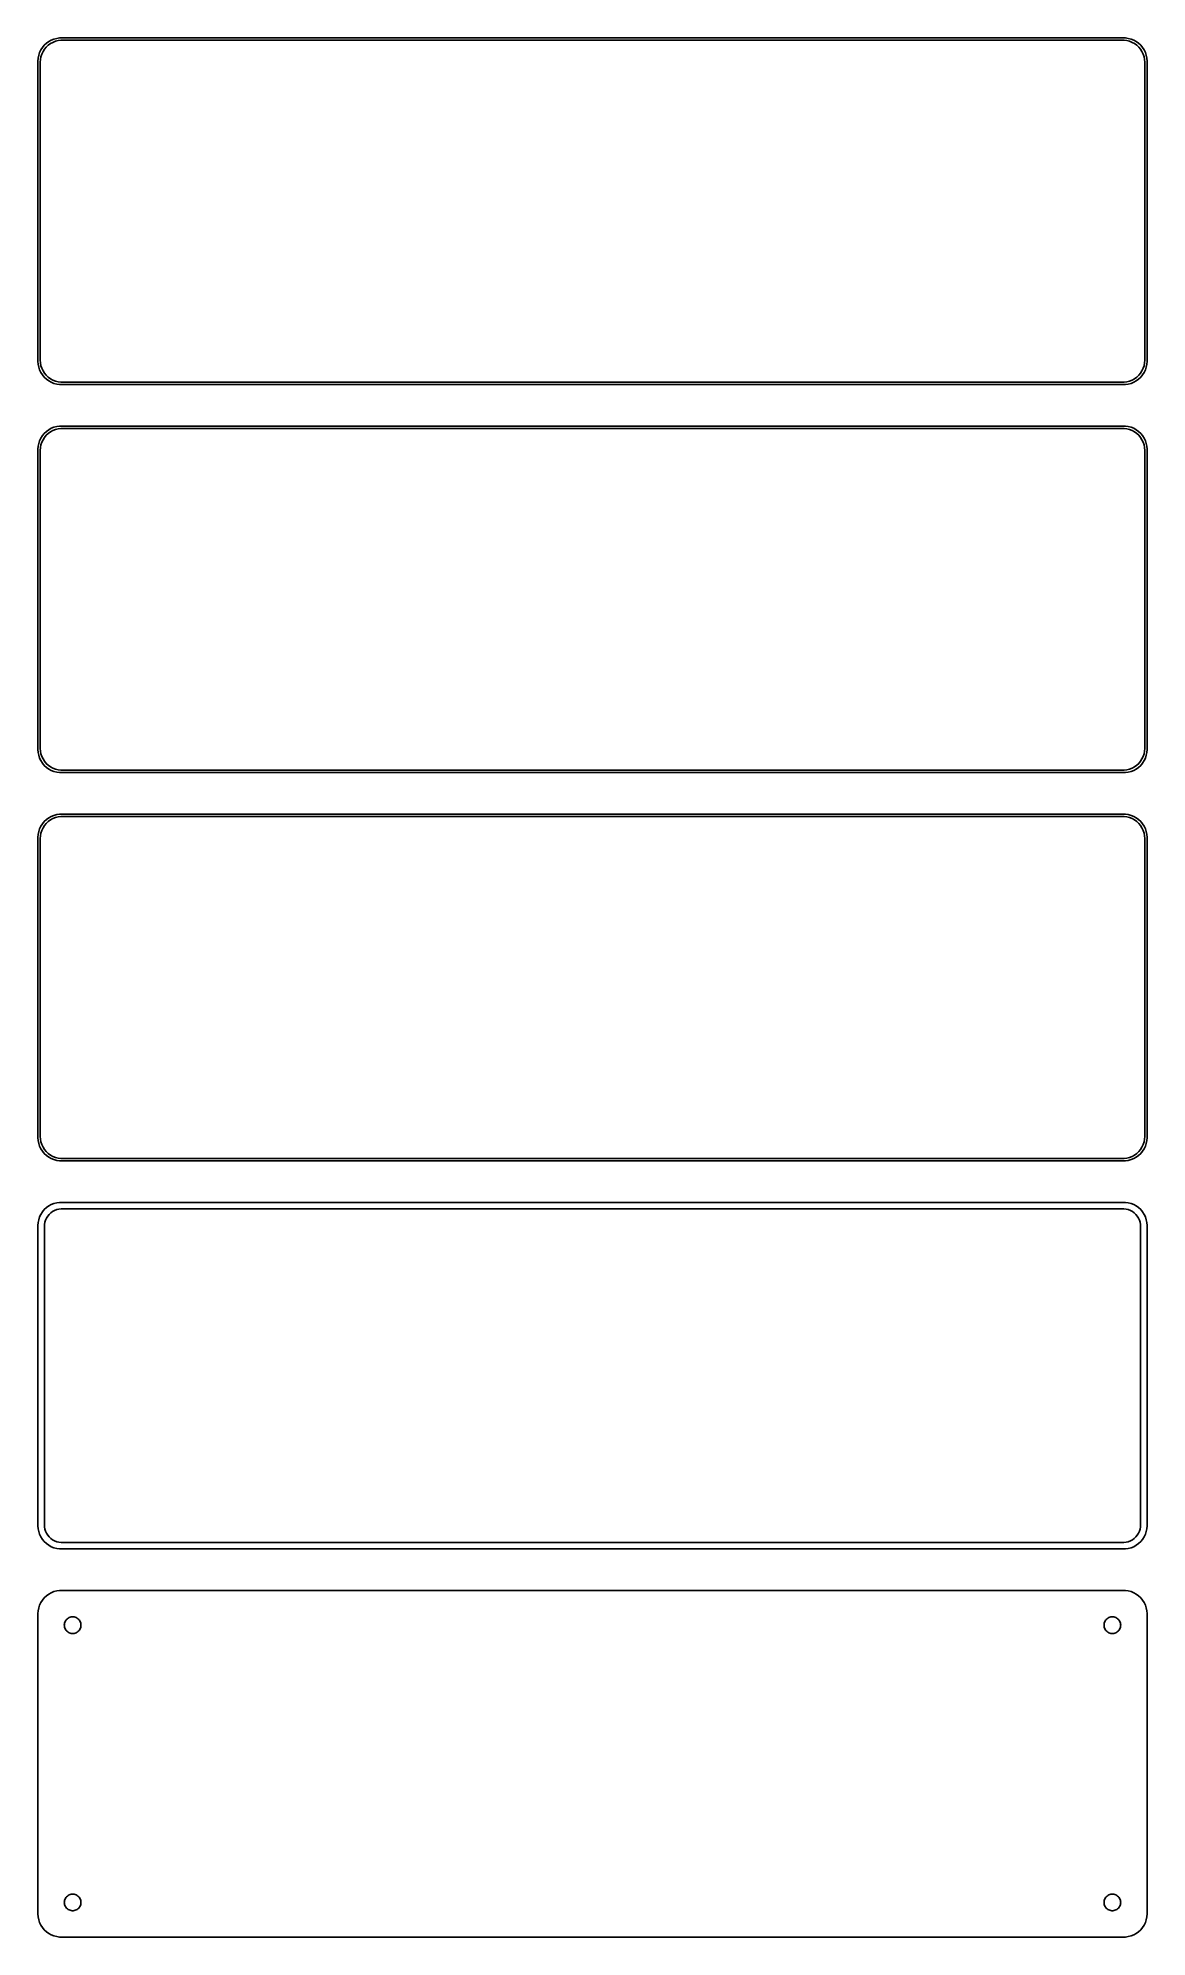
# Model space of a CAD drawing. Header units: metres. Extents: x -120 to 120, y 299 to 709.
import ezdxf

# ---------------------------------------------------------------- set-up
doc = ezdxf.new("R2010")
doc.units = ezdxf.units.M

msp = doc.modelspace()

# ---------------------------------------------------------------- linework, layer by layer
for p, q in [((-119.382, 706.909), (-119.649, 706.341)), ((-119.045, 707.439), (-119.382, 706.909)), ((-118.645, 707.923), (-119.045, 707.439)), ((-118.912, 706.538), (-118.593, 707.042)), ((-118.187, 708.353), (-118.645, 707.923)), ((-118.593, 707.042), (-118.213, 707.502)), ((-118.213, 707.502), (-117.778, 707.91)), ((-117.679, 708.722), (-118.187, 708.353)), ((-117.778, 707.91), (-117.295, 708.261)), ((-117.129, 709.024), (-117.679, 708.722)), ((-117.295, 708.261), (-116.772, 708.548)), ((-116.545, 709.255), (-117.129, 709.024)), ((-116.772, 708.548), (-116.218, 708.768)), ((-115.937, 709.411), (-116.545, 709.255)), ((-116.218, 708.768), (-115.64, 708.916)), ((-115.314, 709.49), (-115.937, 709.411)), ((-115.64, 708.916), (-115.048, 708.991)), ((115.314, 709.49), (-115.314, 709.49)), ((-115.048, 708.991), (115.048, 708.991)), ((115.048, 708.991), (115.64, 708.916)), ((115.937, 709.411), (115.314, 709.49)), ((115.64, 708.916), (116.218, 708.768)), ((116.545, 709.255), (115.937, 709.411)), ((116.218, 708.768), (116.772, 708.548)), ((117.129, 709.024), (116.545, 709.255)), ((116.772, 708.548), (117.295, 708.261)), ((117.679, 708.722), (117.129, 709.024)), ((117.295, 708.261), (117.778, 707.91)), ((118.187, 708.353), (117.679, 708.722)), ((117.778, 707.91), (118.213, 707.502)), ((118.645, 707.923), (118.187, 708.353)), ((118.213, 707.502), (118.593, 707.042)), ((118.593, 707.042), (118.912, 706.538)), ((119.045, 707.439), (118.645, 707.923)), ((119.382, 706.909), (119.045, 707.439)), ((119.649, 706.341), (119.382, 706.909)), ((-119.961, 705.127), (-120, 704.5)), ((-120, 704.5), (-120, 639.5)), ((-119.843, 705.743), (-119.961, 705.127)), ((-119.649, 706.341), (-119.843, 705.743)), ((-119.5, 704.25), (-119.463, 704.845)), ((-119.5, 639.75), (-119.5, 704.25)), ((-119.463, 704.845), (-119.351, 705.431)), ((-119.351, 705.431), (-119.166, 705.999)), ((-119.166, 705.999), (-118.912, 706.538)), ((118.912, 706.538), (119.166, 705.999)), ((119.166, 705.999), (119.351, 705.431)), ((119.351, 705.431), (119.463, 704.845)), ((119.463, 704.845), (119.5, 704.25)), ((119.5, 704.25), (119.5, 639.75)), ((119.843, 705.743), (119.649, 706.341)), ((119.961, 705.127), (119.843, 705.743)), ((120, 704.5), (119.961, 705.127)), ((120, 639.5), (120, 704.5)), ((-120, 639.5), (-119.961, 638.873)), ((-119.961, 638.873), (-119.843, 638.257)), ((-119.843, 638.257), (-119.649, 637.659)), ((-119.649, 637.659), (-119.382, 637.091)), ((-119.463, 639.155), (-119.5, 639.75)), ((-119.351, 638.569), (-119.463, 639.155)), ((-119.382, 637.091), (-119.045, 636.561)), ((-119.166, 638.001), (-119.351, 638.569)), ((-118.912, 637.462), (-119.166, 638.001)), ((-118.593, 636.958), (-118.912, 637.462)), ((118.912, 637.462), (118.593, 636.958)), ((119.166, 638.001), (118.912, 637.462)), ((119.045, 636.561), (119.382, 637.091)), ((119.351, 638.569), (119.166, 638.001)), ((119.463, 639.155), (119.351, 638.569)), ((119.382, 637.091), (119.649, 637.659)), ((119.5, 639.75), (119.463, 639.155)), ((119.649, 637.659), (119.843, 638.257)), ((119.843, 638.257), (119.961, 638.873)), ((119.961, 638.873), (120, 639.5)), ((-119.045, 636.561), (-118.645, 636.077)), ((-118.645, 636.077), (-118.187, 635.647)), ((-118.213, 636.498), (-118.593, 636.958)), ((-117.778, 636.09), (-118.213, 636.498)), ((-118.187, 635.647), (-117.679, 635.278)), ((-117.295, 635.739), (-117.778, 636.09)), ((-117.679, 635.278), (-117.129, 634.976)), ((-116.772, 635.452), (-117.295, 635.739)), ((-117.129, 634.976), (-116.545, 634.745)), ((-116.218, 635.232), (-116.772, 635.452)), ((-116.545, 634.745), (-115.937, 634.589)), ((-115.64, 635.084), (-116.218, 635.232)), ((-115.937, 634.589), (-115.314, 634.51)), ((-115.048, 635.009), (-115.64, 635.084)), ((-115.314, 634.51), (115.314, 634.51)), ((115.048, 635.009), (-115.048, 635.009)), ((115.64, 635.084), (115.048, 635.009)), ((115.314, 634.51), (115.937, 634.589)), ((116.218, 635.232), (115.64, 635.084)), ((115.937, 634.589), (116.545, 634.745)), ((116.772, 635.452), (116.218, 635.232)), ((116.545, 634.745), (117.129, 634.976)), ((117.295, 635.739), (116.772, 635.452)), ((117.129, 634.976), (117.679, 635.278)), ((117.778, 636.09), (117.295, 635.739)), ((117.679, 635.278), (118.187, 635.647)), ((118.213, 636.498), (117.778, 636.09)), ((118.187, 635.647), (118.645, 636.077)), ((118.593, 636.958), (118.213, 636.498)), ((118.645, 636.077), (119.045, 636.561)), ((-117.679, 624.722), (-118.187, 624.353)), ((-117.129, 625.024), (-117.679, 624.722)), ((-116.545, 625.255), (-117.129, 625.024)), ((-116.772, 624.548), (-116.218, 624.768)), ((-115.937, 625.411), (-116.545, 625.255)), ((-116.218, 624.768), (-115.64, 624.916)), ((-115.314, 625.49), (-115.937, 625.411)), ((-115.64, 624.916), (-115.048, 624.991)), ((115.314, 625.49), (-115.314, 625.49)), ((-115.048, 624.991), (115.048, 624.991)), ((115.048, 624.991), (115.64, 624.916)), ((115.937, 625.411), (115.314, 625.49)), ((115.64, 624.916), (116.218, 624.768)), ((116.545, 625.255), (115.937, 625.411)), ((116.218, 624.768), (116.772, 624.548)), ((117.129, 625.024), (116.545, 625.255)), ((117.679, 624.722), (117.129, 625.024)), ((118.187, 624.353), (117.679, 624.722)), ((-119.961, 621.127), (-120, 620.5)), ((-119.843, 621.743), (-119.961, 621.127)), ((-119.649, 622.341), (-119.843, 621.743)), ((-119.382, 622.909), (-119.649, 622.341)), ((-119.5, 620.25), (-119.463, 620.845)), ((-119.463, 620.845), (-119.351, 621.431)), ((-119.045, 623.439), (-119.382, 622.909)), ((-119.351, 621.431), (-119.166, 621.999)), ((-119.166, 621.999), (-118.912, 622.538)), ((-118.645, 623.923), (-119.045, 623.439)), ((-118.912, 622.538), (-118.593, 623.042)), ((-118.187, 624.353), (-118.645, 623.923)), ((-118.593, 623.042), (-118.213, 623.502)), ((-118.213, 623.502), (-117.778, 623.91)), ((-117.778, 623.91), (-117.295, 624.261)), ((-117.295, 624.261), (-116.772, 624.548)), ((116.772, 624.548), (117.295, 624.261)), ((117.295, 624.261), (117.778, 623.91)), ((117.778, 623.91), (118.213, 623.502)), ((118.645, 623.923), (118.187, 624.353)), ((118.213, 623.502), (118.593, 623.042)), ((118.593, 623.042), (118.912, 622.538)), ((119.045, 623.439), (118.645, 623.923)), ((118.912, 622.538), (119.166, 621.999)), ((119.382, 622.909), (119.045, 623.439)), ((119.166, 621.999), (119.351, 621.431)), ((119.351, 621.431), (119.463, 620.845)), ((119.649, 622.341), (119.382, 622.909)), ((119.463, 620.845), (119.5, 620.25)), ((119.843, 621.743), (119.649, 622.341)), ((119.961, 621.127), (119.843, 621.743)), ((120, 620.5), (119.961, 621.127)), ((-120, 620.5), (-120, 555.5)), ((-119.5, 555.75), (-119.5, 620.25)), ((119.5, 620.25), (119.5, 555.75)), ((120, 555.5), (120, 620.5)), ((-120, 555.5), (-119.961, 554.873)), ((-119.961, 554.873), (-119.843, 554.257)), ((-119.463, 555.155), (-119.5, 555.75)), ((-119.351, 554.569), (-119.463, 555.155)), ((119.463, 555.155), (119.351, 554.569)), ((119.5, 555.75), (119.463, 555.155)), ((119.843, 554.257), (119.961, 554.873)), ((119.961, 554.873), (120, 555.5)), ((-119.843, 554.257), (-119.649, 553.659)), ((-119.649, 553.659), (-119.382, 553.091)), ((-119.382, 553.091), (-119.045, 552.561)), ((-119.166, 554.001), (-119.351, 554.569)), ((-118.912, 553.462), (-119.166, 554.001)), ((-119.045, 552.561), (-118.645, 552.077)), ((-118.593, 552.958), (-118.912, 553.462)), ((-118.645, 552.077), (-118.187, 551.647)), ((-118.213, 552.498), (-118.593, 552.958)), ((-117.778, 552.09), (-118.213, 552.498)), ((-118.187, 551.647), (-117.679, 551.278)), ((-117.295, 551.739), (-117.778, 552.09)), ((-117.679, 551.278), (-117.129, 550.976)), ((-116.772, 551.452), (-117.295, 551.739)), ((-117.129, 550.976), (-116.545, 550.745)), ((-116.218, 551.232), (-116.772, 551.452)), ((-116.545, 550.745), (-115.937, 550.589)), ((-115.64, 551.084), (-116.218, 551.232)), ((-115.048, 551.009), (-115.64, 551.084)), ((115.048, 551.009), (-115.048, 551.009)), ((115.64, 551.084), (115.048, 551.009)), ((116.218, 551.232), (115.64, 551.084)), ((115.937, 550.589), (116.545, 550.745)), ((116.772, 551.452), (116.218, 551.232)), ((116.545, 550.745), (117.129, 550.976)), ((117.295, 551.739), (116.772, 551.452)), ((117.129, 550.976), (117.679, 551.278)), ((117.778, 552.09), (117.295, 551.739)), ((117.679, 551.278), (118.187, 551.647)), ((118.213, 552.498), (117.778, 552.09)), ((118.187, 551.647), (118.645, 552.077)), ((118.593, 552.958), (118.213, 552.498)), ((118.912, 553.462), (118.593, 552.958)), ((118.645, 552.077), (119.045, 552.561)), ((119.166, 554.001), (118.912, 553.462)), ((119.045, 552.561), (119.382, 553.091)), ((119.351, 554.569), (119.166, 554.001)), ((119.382, 553.091), (119.649, 553.659)), ((119.649, 553.659), (119.843, 554.257)), ((-115.937, 550.589), (-115.314, 550.51)), ((-115.314, 550.51), (115.314, 550.51)), ((115.314, 550.51), (115.937, 550.589)), ((-119.382, 538.909), (-119.649, 538.341)), ((-119.045, 539.439), (-119.382, 538.909)), ((-119.166, 537.999), (-118.912, 538.538)), ((-118.645, 539.923), (-119.045, 539.439)), ((-118.912, 538.538), (-118.593, 539.042)), ((-118.187, 540.353), (-118.645, 539.923)), ((-118.593, 539.042), (-118.213, 539.502)), ((-118.213, 539.502), (-117.778, 539.91)), ((-117.679, 540.722), (-118.187, 540.353)), ((-117.778, 539.91), (-117.295, 540.261)), ((-117.129, 541.024), (-117.679, 540.722)), ((-117.295, 540.261), (-116.772, 540.548)), ((-116.545, 541.255), (-117.129, 541.024)), ((-116.772, 540.548), (-116.218, 540.768)), ((-115.937, 541.411), (-116.545, 541.255)), ((-116.218, 540.768), (-115.64, 540.916)), ((-115.314, 541.49), (-115.937, 541.411)), ((-115.64, 540.916), (-115.048, 540.991)), ((115.314, 541.49), (-115.314, 541.49)), ((-115.048, 540.991), (115.048, 540.991)), ((115.048, 540.991), (115.64, 540.916)), ((115.937, 541.411), (115.314, 541.49)), ((115.64, 540.916), (116.218, 540.768)), ((116.545, 541.255), (115.937, 541.411)), ((116.218, 540.768), (116.772, 540.548)), ((117.129, 541.024), (116.545, 541.255)), ((116.772, 540.548), (117.295, 540.261)), ((117.679, 540.722), (117.129, 541.024)), ((117.295, 540.261), (117.778, 539.91)), ((118.187, 540.353), (117.679, 540.722)), ((117.778, 539.91), (118.213, 539.502)), ((118.645, 539.923), (118.187, 540.353)), ((118.213, 539.502), (118.593, 539.042)), ((118.593, 539.042), (118.912, 538.538)), ((119.045, 539.439), (118.645, 539.923)), ((118.912, 538.538), (119.166, 537.999)), ((119.382, 538.909), (119.045, 539.439)), ((119.649, 538.341), (119.382, 538.909)), ((-119.961, 537.127), (-120, 536.5)), ((-120, 536.5), (-120, 471.5)), ((-119.843, 537.743), (-119.961, 537.127)), ((-119.649, 538.341), (-119.843, 537.743)), ((-119.5, 536.25), (-119.463, 536.845)), ((-119.5, 471.75), (-119.5, 536.25)), ((-119.463, 536.845), (-119.351, 537.431)), ((-119.351, 537.431), (-119.166, 537.999)), ((119.166, 537.999), (119.351, 537.431)), ((119.351, 537.431), (119.463, 536.845)), ((119.463, 536.845), (119.5, 536.25)), ((119.5, 536.25), (119.5, 471.75)), ((119.843, 537.743), (119.649, 538.341)), ((119.961, 537.127), (119.843, 537.743)), ((120, 536.5), (119.961, 537.127)), ((120, 471.5), (120, 536.5)), ((-120, 471.5), (-119.961, 470.873)), ((-119.961, 470.873), (-119.843, 470.257)), ((-119.843, 470.257), (-119.649, 469.659)), ((-119.649, 469.659), (-119.382, 469.091)), ((-119.463, 471.155), (-119.5, 471.75)), ((-119.351, 470.569), (-119.463, 471.155)), ((-119.382, 469.091), (-119.045, 468.561)), ((-119.166, 470.001), (-119.351, 470.569)), ((-118.912, 469.462), (-119.166, 470.001)), ((-119.045, 468.561), (-118.645, 468.077)), ((-118.593, 468.958), (-118.912, 469.462)), ((-118.213, 468.498), (-118.593, 468.958)), ((118.593, 468.958), (118.213, 468.498)), ((118.912, 469.462), (118.593, 468.958)), ((118.645, 468.077), (119.045, 468.561)), ((119.166, 470.001), (118.912, 469.462)), ((119.045, 468.561), (119.382, 469.091)), ((119.351, 470.569), (119.166, 470.001)), ((119.463, 471.155), (119.351, 470.569)), ((119.382, 469.091), (119.649, 469.659)), ((119.5, 471.75), (119.463, 471.155)), ((119.649, 469.659), (119.843, 470.257)), ((119.843, 470.257), (119.961, 470.873)), ((119.961, 470.873), (120, 471.5)), ((-118.645, 468.077), (-118.187, 467.647)), ((-117.778, 468.09), (-118.213, 468.498)), ((-118.187, 467.647), (-117.679, 467.278)), ((-117.295, 467.739), (-117.778, 468.09)), ((-117.679, 467.278), (-117.129, 466.976)), ((-116.772, 467.452), (-117.295, 467.739)), ((-117.129, 466.976), (-116.545, 466.745)), ((-116.218, 467.232), (-116.772, 467.452)), ((-116.545, 466.745), (-115.937, 466.589)), ((-115.64, 467.084), (-116.218, 467.232)), ((-115.937, 466.589), (-115.314, 466.51)), ((-115.048, 467.009), (-115.64, 467.084)), ((-115.314, 466.51), (115.314, 466.51)), ((115.048, 467.009), (-115.048, 467.009)), ((115.64, 467.084), (115.048, 467.009)), ((115.314, 466.51), (115.937, 466.589)), ((116.218, 467.232), (115.64, 467.084)), ((115.937, 466.589), (116.545, 466.745)), ((116.772, 467.452), (116.218, 467.232)), ((116.545, 466.745), (117.129, 466.976)), ((117.295, 467.739), (116.772, 467.452)), ((117.129, 466.976), (117.679, 467.278)), ((117.778, 468.09), (117.295, 467.739)), ((117.679, 467.278), (118.187, 467.647)), ((118.213, 468.498), (117.778, 468.09)), ((118.187, 467.647), (118.645, 468.077)), ((-118.187, 456.353), (-118.645, 455.923)), ((-117.679, 456.722), (-118.187, 456.353)), ((-117.129, 457.024), (-117.679, 456.722)), ((-116.545, 457.255), (-117.129, 457.024)), ((-115.937, 457.411), (-116.545, 457.255)), ((-115.314, 457.49), (-115.937, 457.411)), ((115.314, 457.49), (-115.314, 457.49)), ((115.937, 457.411), (115.314, 457.49)), ((116.545, 457.255), (115.937, 457.411)), ((117.129, 457.024), (116.545, 457.255)), ((117.679, 456.722), (117.129, 457.024)), ((118.187, 456.353), (117.679, 456.722)), ((118.645, 455.923), (118.187, 456.353)), ((-119.961, 453.127), (-120, 452.5)), ((-120, 452.5), (-120, 387.5)), ((-119.843, 453.743), (-119.961, 453.127)), ((-119.649, 454.341), (-119.843, 453.743)), ((-119.382, 454.909), (-119.649, 454.341)), ((-119.045, 455.439), (-119.382, 454.909)), ((-118.645, 455.923), (-119.045, 455.439)), ((-118.619, 452.25), (-118.589, 452.735)), ((-118.619, 387.75), (-118.619, 452.25)), ((-118.589, 452.735), (-118.498, 453.212)), ((-118.498, 453.212), (-118.348, 453.674)), ((-118.348, 453.674), (-118.141, 454.114)), ((-118.141, 454.114), (-117.88, 454.524)), ((-117.88, 454.524), (-117.571, 454.899)), ((-117.571, 454.899), (-117.216, 455.231)), ((-117.216, 455.231), (-116.823, 455.517)), ((-116.823, 455.517), (-116.398, 455.751)), ((-116.398, 455.751), (-115.946, 455.93)), ((-115.946, 455.93), (-115.475, 456.051)), ((-115.475, 456.051), (-114.993, 456.112)), ((-114.993, 456.112), (114.993, 456.112)), ((114.993, 456.112), (115.475, 456.051)), ((115.475, 456.051), (115.946, 455.93)), ((115.946, 455.93), (116.398, 455.751)), ((116.398, 455.751), (116.823, 455.517)), ((116.823, 455.517), (117.216, 455.231)), ((117.216, 455.231), (117.571, 454.899)), ((117.571, 454.899), (117.88, 454.524)), ((117.88, 454.524), (118.141, 454.114)), ((118.141, 454.114), (118.348, 453.674)), ((118.348, 453.674), (118.498, 453.212)), ((118.498, 453.212), (118.589, 452.735)), ((118.589, 452.735), (118.619, 452.25)), ((118.619, 452.25), (118.619, 387.75)), ((119.045, 455.439), (118.645, 455.923)), ((119.382, 454.909), (119.045, 455.439)), ((119.649, 454.341), (119.382, 454.909)), ((119.843, 453.743), (119.649, 454.341)), ((119.961, 453.127), (119.843, 453.743)), ((120, 452.5), (119.961, 453.127)), ((120, 387.5), (120, 452.5)), ((-120, 387.5), (-119.961, 386.873)), ((-119.961, 386.873), (-119.843, 386.257)), ((-118.589, 387.265), (-118.619, 387.75)), ((-118.498, 386.788), (-118.589, 387.265)), ((-118.348, 386.326), (-118.498, 386.788)), ((-118.141, 385.886), (-118.348, 386.326)), ((118.348, 386.326), (118.141, 385.886)), ((118.498, 386.788), (118.348, 386.326)), ((118.589, 387.265), (118.498, 386.788)), ((118.619, 387.75), (118.589, 387.265)), ((119.843, 386.257), (119.961, 386.873)), ((119.961, 386.873), (120, 387.5)), ((-119.843, 386.257), (-119.649, 385.659)), ((-119.649, 385.659), (-119.382, 385.091)), ((-119.382, 385.091), (-119.045, 384.561)), ((-119.045, 384.561), (-118.645, 384.077)), ((-118.645, 384.077), (-118.187, 383.647)), ((-118.187, 383.647), (-117.679, 383.278)), ((-117.88, 385.476), (-118.141, 385.886)), ((-117.571, 385.101), (-117.88, 385.476)), ((-117.679, 383.278), (-117.129, 382.976)), ((-117.216, 384.769), (-117.571, 385.101)), ((-116.823, 384.483), (-117.216, 384.769)), ((-117.129, 382.976), (-116.545, 382.745)), ((-116.398, 384.249), (-116.823, 384.483)), ((-116.545, 382.745), (-115.937, 382.589)), ((-115.946, 384.07), (-116.398, 384.249)), ((-115.475, 383.949), (-115.946, 384.07)), ((-115.937, 382.589), (-115.314, 382.51)), ((-114.993, 383.888), (-115.475, 383.949)), ((-115.314, 382.51), (115.314, 382.51)), ((114.993, 383.888), (-114.993, 383.888)), ((115.475, 383.949), (114.993, 383.888)), ((115.314, 382.51), (115.937, 382.589)), ((115.946, 384.07), (115.475, 383.949)), ((115.937, 382.589), (116.545, 382.745)), ((116.398, 384.249), (115.946, 384.07)), ((116.823, 384.483), (116.398, 384.249)), ((116.545, 382.745), (117.129, 382.976)), ((117.216, 384.769), (116.823, 384.483)), ((117.129, 382.976), (117.679, 383.278)), ((117.571, 385.101), (117.216, 384.769)), ((117.88, 385.476), (117.571, 385.101)), ((117.679, 383.278), (118.187, 383.647)), ((118.141, 385.886), (117.88, 385.476)), ((118.187, 383.647), (118.645, 384.077)), ((118.645, 384.077), (119.045, 384.561)), ((119.045, 384.561), (119.382, 385.091)), ((119.382, 385.091), (119.649, 385.659)), ((119.649, 385.659), (119.843, 386.257)), ((-119.649, 370.341), (-119.843, 369.743)), ((-119.382, 370.909), (-119.649, 370.341)), ((-119.045, 371.439), (-119.382, 370.909)), ((-118.645, 371.923), (-119.045, 371.439)), ((-118.187, 372.353), (-118.645, 371.923)), ((-117.679, 372.722), (-118.187, 372.353)), ((-117.129, 373.024), (-117.679, 372.722)), ((-116.545, 373.255), (-117.129, 373.024)), ((-115.937, 373.411), (-116.545, 373.255)), ((-115.314, 373.49), (-115.937, 373.411)), ((115.314, 373.49), (-115.314, 373.49)), ((115.937, 373.411), (115.314, 373.49)), ((116.545, 373.255), (115.937, 373.411)), ((117.129, 373.024), (116.545, 373.255)), ((117.679, 372.722), (117.129, 373.024)), ((118.187, 372.353), (117.679, 372.722)), ((118.645, 371.923), (118.187, 372.353)), ((119.045, 371.439), (118.645, 371.923)), ((119.382, 370.909), (119.045, 371.439)), ((119.649, 370.341), (119.382, 370.909)), ((119.843, 369.743), (119.649, 370.341)), ((-119.961, 369.127), (-120, 368.5)), ((-120, 368.5), (-120, 303.5)), ((-119.843, 369.743), (-119.961, 369.127)), ((-114.3, 366), (-114.286, 366.226)), ((-114.286, 365.774), (-114.3, 366)), ((-114.286, 366.226), (-114.243, 366.448)), ((-114.243, 365.552), (-114.286, 365.774)), ((-114.243, 366.448), (-114.174, 366.663)), ((-114.174, 366.663), (-114.077, 366.867)), ((-114.077, 366.867), (-113.956, 367.058)), ((-113.956, 367.058), (-113.812, 367.232)), ((-113.812, 367.232), (-113.647, 367.387)), ((-113.647, 367.387), (-113.464, 367.52)), ((-113.464, 367.52), (-113.266, 367.629)), ((-113.266, 367.629), (-113.056, 367.712)), ((-113.056, 367.712), (-112.837, 367.768)), ((-112.837, 367.768), (-112.613, 367.796)), ((-112.613, 367.796), (-112.387, 367.796)), ((-112.387, 367.796), (-112.163, 367.768)), ((-112.163, 367.768), (-111.944, 367.712)), ((-111.944, 367.712), (-111.734, 367.629)), ((-111.734, 367.629), (-111.536, 367.52)), ((-111.536, 367.52), (-111.353, 367.387)), ((-111.353, 367.387), (-111.188, 367.232)), ((-111.188, 367.232), (-111.044, 367.058)), ((-111.044, 367.058), (-110.923, 366.867)), ((-110.923, 366.867), (-110.826, 366.663)), ((-110.826, 366.663), (-110.757, 366.448)), ((-110.757, 366.448), (-110.714, 366.226)), ((-110.714, 365.774), (-110.757, 365.552)), ((-110.714, 366.226), (-110.7, 366)), ((-110.7, 366), (-110.714, 365.774)), ((110.7, 366), (110.714, 366.226)), ((110.714, 365.774), (110.7, 366)), ((110.714, 366.226), (110.757, 366.448)), ((110.757, 365.552), (110.714, 365.774)), ((110.757, 366.448), (110.826, 366.663)), ((110.826, 366.663), (110.923, 366.867)), ((110.923, 366.867), (111.044, 367.058)), ((111.044, 367.058), (111.188, 367.232)), ((111.188, 367.232), (111.353, 367.387)), ((111.353, 367.387), (111.536, 367.52)), ((111.536, 367.52), (111.734, 367.629)), ((111.734, 367.629), (111.944, 367.712)), ((111.944, 367.712), (112.163, 367.768)), ((112.163, 367.768), (112.387, 367.796)), ((112.387, 367.796), (112.613, 367.796)), ((112.613, 367.796), (112.837, 367.768)), ((112.837, 367.768), (113.056, 367.712)), ((113.056, 367.712), (113.266, 367.629)), ((113.266, 367.629), (113.464, 367.52)), ((113.464, 367.52), (113.647, 367.387)), ((113.647, 367.387), (113.812, 367.232)), ((113.812, 367.232), (113.956, 367.058)), ((113.956, 367.058), (114.077, 366.867)), ((114.077, 366.867), (114.174, 366.663)), ((114.174, 366.663), (114.243, 366.448)), ((114.243, 366.448), (114.286, 366.226)), ((114.286, 365.774), (114.243, 365.552)), ((114.286, 366.226), (114.3, 366)), ((114.3, 366), (114.286, 365.774)), ((119.961, 369.127), (119.843, 369.743)), ((120, 368.5), (119.961, 369.127)), ((120, 303.5), (120, 368.5)), ((-114.174, 365.337), (-114.243, 365.552)), ((-114.077, 365.133), (-114.174, 365.337)), ((-113.956, 364.942), (-114.077, 365.133)), ((-113.812, 364.768), (-113.956, 364.942)), ((-113.647, 364.613), (-113.812, 364.768)), ((-113.464, 364.48), (-113.647, 364.613)), ((-113.266, 364.371), (-113.464, 364.48)), ((-113.056, 364.288), (-113.266, 364.371)), ((-112.837, 364.232), (-113.056, 364.288)), ((-112.613, 364.204), (-112.837, 364.232)), ((-112.387, 364.204), (-112.613, 364.204)), ((-112.163, 364.232), (-112.387, 364.204)), ((-111.944, 364.288), (-112.163, 364.232)), ((-111.734, 364.371), (-111.944, 364.288)), ((-111.536, 364.48), (-111.734, 364.371)), ((-111.353, 364.613), (-111.536, 364.48)), ((-111.188, 364.768), (-111.353, 364.613)), ((-111.044, 364.942), (-111.188, 364.768)), ((-110.923, 365.133), (-111.044, 364.942)), ((-110.826, 365.337), (-110.923, 365.133)), ((-110.757, 365.552), (-110.826, 365.337)), ((110.826, 365.337), (110.757, 365.552)), ((110.923, 365.133), (110.826, 365.337)), ((111.044, 364.942), (110.923, 365.133)), ((111.188, 364.768), (111.044, 364.942)), ((111.353, 364.613), (111.188, 364.768)), ((111.536, 364.48), (111.353, 364.613)), ((111.734, 364.371), (111.536, 364.48)), ((111.944, 364.288), (111.734, 364.371)), ((112.163, 364.232), (111.944, 364.288)), ((112.387, 364.204), (112.163, 364.232)), ((112.613, 364.204), (112.387, 364.204)), ((112.837, 364.232), (112.613, 364.204)), ((113.056, 364.288), (112.837, 364.232)), ((113.266, 364.371), (113.056, 364.288)), ((113.464, 364.48), (113.266, 364.371)), ((113.647, 364.613), (113.464, 364.48)), ((113.812, 364.768), (113.647, 364.613)), ((113.956, 364.942), (113.812, 364.768)), ((114.077, 365.133), (113.956, 364.942)), ((114.174, 365.337), (114.077, 365.133)), ((114.243, 365.552), (114.174, 365.337)), ((-114.3, 306), (-114.286, 306.226)), ((-114.286, 305.774), (-114.3, 306)), ((-114.286, 306.226), (-114.243, 306.448)), ((-114.243, 305.552), (-114.286, 305.774)), ((-114.243, 306.448), (-114.174, 306.663)), ((-114.174, 305.337), (-114.243, 305.552)), ((-114.174, 306.663), (-114.077, 306.867)), ((-114.077, 305.133), (-114.174, 305.337)), ((-114.077, 306.867), (-113.956, 307.058)), ((-113.956, 304.942), (-114.077, 305.133)), ((-113.956, 307.058), (-113.812, 307.232)), ((-113.812, 304.768), (-113.956, 304.942)), ((-113.812, 307.232), (-113.647, 307.387)), ((-113.647, 304.613), (-113.812, 304.768)), ((-113.647, 307.387), (-113.464, 307.52)), ((-113.464, 304.48), (-113.647, 304.613)), ((-113.464, 307.52), (-113.266, 307.629)), ((-113.266, 304.371), (-113.464, 304.48)), ((-113.266, 307.629), (-113.056, 307.712)), ((-113.056, 304.288), (-113.266, 304.371)), ((-113.056, 307.712), (-112.837, 307.768)), ((-112.837, 304.232), (-113.056, 304.288)), ((-112.837, 307.768), (-112.613, 307.796)), ((-112.613, 304.204), (-112.837, 304.232)), ((-112.613, 307.796), (-112.387, 307.796)), ((-112.387, 304.204), (-112.613, 304.204)), ((-112.387, 307.796), (-112.163, 307.768)), ((-112.163, 304.232), (-112.387, 304.204)), ((-112.163, 307.768), (-111.944, 307.712)), ((-111.944, 304.288), (-112.163, 304.232)), ((-111.944, 307.712), (-111.734, 307.629)), ((-111.734, 304.371), (-111.944, 304.288)), ((-111.734, 307.629), (-111.536, 307.52)), ((-111.536, 304.48), (-111.734, 304.371)), ((-111.536, 307.52), (-111.353, 307.387)), ((-111.353, 304.613), (-111.536, 304.48)), ((-111.353, 307.387), (-111.188, 307.232)), ((-111.188, 304.768), (-111.353, 304.613)), ((-111.188, 307.232), (-111.044, 307.058)), ((-111.044, 304.942), (-111.188, 304.768)), ((-111.044, 307.058), (-110.923, 306.867)), ((-110.923, 305.133), (-111.044, 304.942)), ((-110.923, 306.867), (-110.826, 306.663)), ((-110.826, 305.337), (-110.923, 305.133)), ((-110.826, 306.663), (-110.757, 306.448)), ((-110.757, 305.552), (-110.826, 305.337)), ((-110.757, 306.448), (-110.714, 306.226)), ((-110.714, 305.774), (-110.757, 305.552)), ((-110.714, 306.226), (-110.7, 306)), ((-110.7, 306), (-110.714, 305.774)), ((110.7, 306), (110.714, 306.226)), ((110.714, 305.774), (110.7, 306)), ((110.714, 306.226), (110.757, 306.448)), ((110.757, 305.552), (110.714, 305.774)), ((110.757, 306.448), (110.826, 306.663)), ((110.826, 305.337), (110.757, 305.552)), ((110.826, 306.663), (110.923, 306.867)), ((110.923, 305.133), (110.826, 305.337)), ((110.923, 306.867), (111.044, 307.058)), ((111.044, 304.942), (110.923, 305.133)), ((111.044, 307.058), (111.188, 307.232)), ((111.188, 304.768), (111.044, 304.942)), ((111.188, 307.232), (111.353, 307.387)), ((111.353, 304.613), (111.188, 304.768)), ((111.353, 307.387), (111.536, 307.52)), ((111.536, 304.48), (111.353, 304.613)), ((111.536, 307.52), (111.734, 307.629)), ((111.734, 304.371), (111.536, 304.48)), ((111.734, 307.629), (111.944, 307.712)), ((111.944, 304.288), (111.734, 304.371)), ((111.944, 307.712), (112.163, 307.768)), ((112.163, 304.232), (111.944, 304.288)), ((112.163, 307.768), (112.387, 307.796)), ((112.387, 304.204), (112.163, 304.232)), ((112.387, 307.796), (112.613, 307.796)), ((112.613, 304.204), (112.387, 304.204)), ((112.613, 307.796), (112.837, 307.768)), ((112.837, 304.232), (112.613, 304.204)), ((112.837, 307.768), (113.056, 307.712)), ((113.056, 304.288), (112.837, 304.232)), ((113.056, 307.712), (113.266, 307.629)), ((113.266, 304.371), (113.056, 304.288)), ((113.266, 307.629), (113.464, 307.52)), ((113.464, 304.48), (113.266, 304.371)), ((113.464, 307.52), (113.647, 307.387)), ((113.647, 304.613), (113.464, 304.48)), ((113.647, 307.387), (113.812, 307.232)), ((113.812, 304.768), (113.647, 304.613)), ((113.812, 307.232), (113.956, 307.058)), ((113.956, 304.942), (113.812, 304.768)), ((113.956, 307.058), (114.077, 306.867)), ((114.077, 305.133), (113.956, 304.942)), ((114.077, 306.867), (114.174, 306.663)), ((114.174, 305.337), (114.077, 305.133)), ((114.174, 306.663), (114.243, 306.448)), ((114.243, 305.552), (114.174, 305.337)), ((114.243, 306.448), (114.286, 306.226)), ((114.286, 305.774), (114.243, 305.552)), ((114.286, 306.226), (114.3, 306)), ((114.3, 306), (114.286, 305.774)), ((-120, 303.5), (-119.961, 302.873)), ((-119.961, 302.873), (-119.843, 302.257)), ((-119.843, 302.257), (-119.649, 301.659)), ((-119.649, 301.659), (-119.382, 301.091)), ((-119.382, 301.091), (-119.045, 300.561)), ((-119.045, 300.561), (-118.645, 300.077)), ((-118.645, 300.077), (-118.187, 299.647)), ((118.187, 299.647), (118.645, 300.077)), ((118.645, 300.077), (119.045, 300.561)), ((119.045, 300.561), (119.382, 301.091)), ((119.382, 301.091), (119.649, 301.659)), ((119.649, 301.659), (119.843, 302.257)), ((119.843, 302.257), (119.961, 302.873)), ((119.961, 302.873), (120, 303.5)), ((-118.187, 299.647), (-117.679, 299.278)), ((-117.679, 299.278), (-117.129, 298.976)), ((-117.129, 298.976), (-116.545, 298.745)), ((-116.545, 298.745), (-115.937, 298.589)), ((-115.937, 298.589), (-115.314, 298.51)), ((-115.314, 298.51), (115.314, 298.51)), ((115.314, 298.51), (115.937, 298.589)), ((115.937, 298.589), (116.545, 298.745)), ((116.545, 298.745), (117.129, 298.976)), ((117.129, 298.976), (117.679, 299.278)), ((117.679, 299.278), (118.187, 299.647))]:
    msp.add_line(p, q)

doc.saveas('drawing.dxf')
